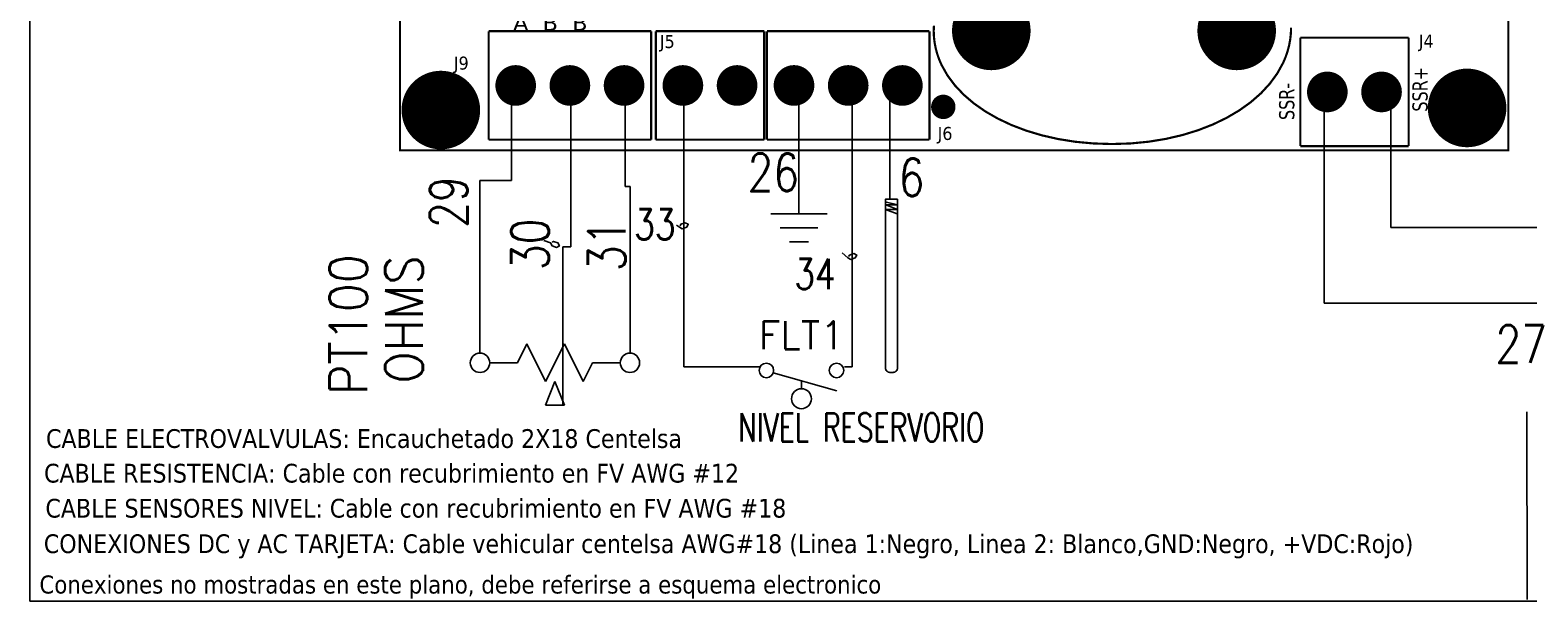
# Model space of a CAD drawing. Header units: millimetres. Extents: x 123.5 to 144.3, y 105.4 to 121.6.
# Drawn here: x 123.51 to 133.46, y 105.41 to 109.2 of the extents above; entities that cross this region are included whole.
import ezdxf
from ezdxf.enums import TextEntityAlignment as Align

# ---------------------------------------------------------------- set-up
doc = ezdxf.new("R2010")
doc.units = ezdxf.units.MM
for name, color, linetype in [('DESC', 250, 'Continuous'), ('MISC', 7, 'Continuous'), ('SYMS', 7, 'Continuous'), ('TAGS', 250, 'Continuous'), ('WIREFIXED', 7, 'Continuous'), ('WIRES', 7, 'Continuous')]:
    doc.layers.add(name, color=color, linetype=linetype)
doc.layers.add('WIRENO', color=7, linetype='Continuous', true_color=0x000000)
doc.styles.add('SLDTEXTSTYLE0', font='tahoma.ttf')
doc.styles.get("Standard").update_dxf_attribs({"font": 'tahoma.ttf'})
doc.styles.add('WD', font='romans.shx')

# ---------------------------------------------------------------- blocks, each defined once
blk = doc.blocks.new('EPAD')
at = {"const_width": 0.5}
blk.add_lwpolyline([(-0.25, 0, 1), (0.25, 0, 1)], format="xyb", close=True, dxfattribs=at)
blk = doc.blocks.new('card')
at = {"const_width": 0.012}
for points in [[(107.5319, 110.444), (113.6676, 110.444), (113.6676, 116.3461), (107.5319, 116.3461), (107.5319, 110.444)], [(107.5319, 110.444), (113.6676, 110.444), (113.6676, 116.3461), (107.5319, 116.3461), (107.5319, 110.444)], [(107.5319, 110.444), (113.6676, 110.444), (113.6676, 116.3461), (107.5319, 116.3461), (107.5319, 110.444)], [(110.4881, 111.134), (110.4868, 111.1047), (110.488, 111.0719), (110.4918, 111.0396), (110.4979, 111.0079), (110.5064, 110.9767), (110.5172, 110.9461), (110.5303, 110.9162), (110.5629, 110.8583), (110.6038, 110.8035), (110.6526, 110.7519), (110.7087, 110.7038), (110.7719, 110.6596), (110.8415, 110.6196), (110.9172, 110.5839), (110.9985, 110.553), (111.0849, 110.527), (111.176, 110.5063), (111.2714, 110.4911), (111.3705, 110.4819), (111.473, 110.4787), (111.5761, 110.4819), (111.6759, 110.4915), (111.7718, 110.5071), (111.8635, 110.5284), (111.9504, 110.5551), (112.0322, 110.5869), (112.1083, 110.6236), (112.1783, 110.6648), (112.2419, 110.7102), (112.2984, 110.7596), (112.3474, 110.8127), (112.3886, 110.8691), (112.4214, 110.9285), (112.4345, 110.9593), (112.4454, 110.9908), (112.4539, 111.0228), (112.4601, 111.0555), (112.4639, 111.0887), (112.4651, 111.1224)], [(110.4881, 111.134), (110.4868, 111.1047), (110.488, 111.0719), (110.4918, 111.0396), (110.4979, 111.0079), (110.5064, 110.9767), (110.5172, 110.9461), (110.5303, 110.9162), (110.5629, 110.8583), (110.6038, 110.8035), (110.6526, 110.7519), (110.7087, 110.7038), (110.7719, 110.6596), (110.8415, 110.6196), (110.9172, 110.5839), (110.9985, 110.553), (111.0849, 110.527), (111.176, 110.5063), (111.2714, 110.4911), (111.3705, 110.4819), (111.473, 110.4787), (111.5761, 110.4819), (111.6759, 110.4915), (111.7718, 110.5071), (111.8635, 110.5284), (111.9504, 110.5551), (112.0322, 110.5869), (112.1083, 110.6236), (112.1783, 110.6648), (112.2419, 110.7102), (112.2984, 110.7596), (112.3474, 110.8127), (112.3886, 110.8691), (112.4214, 110.9285), (112.4345, 110.9593), (112.4454, 110.9908), (112.4539, 111.0228), (112.4601, 111.0555), (112.4639, 111.0887), (112.4651, 111.1224)], [(110.4881, 111.134), (110.4868, 111.1047), (110.488, 111.0719), (110.4918, 111.0396), (110.4979, 111.0079), (110.5064, 110.9767), (110.5172, 110.9461), (110.5303, 110.9162), (110.5629, 110.8583), (110.6038, 110.8035), (110.6526, 110.7519), (110.7087, 110.7038), (110.7719, 110.6596), (110.8415, 110.6196), (110.9172, 110.5839), (110.9985, 110.553), (111.0849, 110.527), (111.176, 110.5063), (111.2714, 110.4911), (111.3705, 110.4819), (111.473, 110.4787), (111.5761, 110.4819), (111.6759, 110.4915), (111.7718, 110.5071), (111.8635, 110.5284), (111.9504, 110.5551), (112.0322, 110.5869), (112.1083, 110.6236), (112.1783, 110.6648), (112.2419, 110.7102), (112.2984, 110.7596), (112.3474, 110.8127), (112.3886, 110.8691), (112.4214, 110.9285), (112.4345, 110.9593), (112.4454, 110.9908), (112.4539, 111.0228), (112.4601, 111.0555), (112.4639, 111.0887), (112.4651, 111.1224)], [(108.0227, 111.1028), (108.0227, 110.5028)], [(108.9227, 111.1028), (108.0227, 111.1028)], [(108.0227, 111.1028), (108.0227, 110.5028)], [(108.9227, 111.1028), (108.0227, 111.1028)], [(108.0227, 111.1028), (108.0227, 110.5028)], [(108.9227, 111.1028), (108.0227, 111.1028)], [(108.9227, 111.1028), (108.9227, 110.5028)], [(108.9227, 111.1028), (108.9227, 110.5028)], [(108.9227, 111.1028), (108.9227, 110.5028)], [(108.9483, 110.5028), (108.9483, 111.1028)], [(109.5483, 111.1028), (108.9483, 111.1028)], [(108.9483, 110.5028), (108.9483, 111.1028)], [(109.5483, 111.1028), (108.9483, 111.1028)], [(108.9483, 110.5028), (108.9483, 111.1028)], [(109.5483, 111.1028), (108.9483, 111.1028)], [(109.5483, 110.5028), (109.5483, 111.1028)], [(109.5483, 110.5028), (109.5483, 111.1028)], [(109.5483, 110.5028), (109.5483, 111.1028)], [(109.5634, 110.5028), (109.5634, 111.1028)], [(110.4634, 111.1028), (109.5634, 111.1028)], [(109.5634, 110.5028), (109.5634, 111.1028)], [(110.4634, 111.1028), (109.5634, 111.1028)], [(109.5634, 110.5028), (109.5634, 111.1028)], [(110.4634, 111.1028), (109.5634, 111.1028)], [(110.4634, 110.5028), (110.4634, 111.1028)], [(110.4634, 110.5028), (110.4634, 111.1028)], [(110.4634, 110.5028), (110.4634, 111.1028)], [(112.5159, 110.467), (112.5159, 111.067)], [(113.1159, 111.067), (112.5159, 111.067)], [(112.5159, 110.467), (112.5159, 111.067)], [(113.1159, 111.067), (112.5159, 111.067)], [(112.5159, 110.467), (112.5159, 111.067)], [(113.1159, 111.067), (112.5159, 111.067)], [(113.1159, 110.467), (113.1159, 111.067)], [(113.1159, 110.467), (113.1159, 111.067)], [(113.1159, 110.467), (113.1159, 111.067)], [(108.0227, 110.5028), (108.9227, 110.5028)], [(108.0227, 110.5028), (108.9227, 110.5028)], [(108.0227, 110.5028), (108.9227, 110.5028)], [(109.5483, 110.5028), (108.9483, 110.5028)], [(109.5483, 110.5028), (108.9483, 110.5028)], [(109.5483, 110.5028), (108.9483, 110.5028)], [(109.5634, 110.5028), (110.4634, 110.5028)], [(109.5634, 110.5028), (110.4634, 110.5028)], [(109.5634, 110.5028), (110.4634, 110.5028)], [(113.1159, 110.467), (112.5159, 110.467)], [(113.1159, 110.467), (112.5159, 110.467)], [(113.1159, 110.467), (112.5159, 110.467)]]:
    blk.add_lwpolyline(points, dxfattribs=at)
at = {"zscale": 1.5}
for p, xscale, yscale in [((110.8057, 111.1047), 0.4349999999999999, 0.4349999999999999), ((112.164, 111.1047), 0.4349999999999999, 0.4349999999999999), ((107.7584, 110.6666), 0.4349999999999999, 0.4349999999999999), ((108.1727, 110.8028), 0.225, 0.225), ((108.4727, 110.8028), 0.225, 0.225), ((108.7727, 110.8028), 0.225, 0.225), ((109.0983, 110.8028), 0.225, 0.225), ((109.3983, 110.8028), 0.225, 0.225), ((109.7134, 110.8028), 0.225, 0.225), ((110.0134, 110.8028), 0.225, 0.225), ((110.3134, 110.8028), 0.225, 0.225), ((112.6659, 110.767), 0.225, 0.225), ((112.9659, 110.767), 0.225, 0.225), ((113.4395, 110.6784), 0.4349999999999999, 0.4349999999999999), ((110.5399, 110.6843), 0.135, 0.135)]:
    blk.add_blockref('EPAD', p, dxfattribs=dict(at, xscale=xscale, yscale=yscale))
for s, height, width, p in [("A  B  B'", 0.084, 1.25, (108.1583, 111.1064)), ("A  B  B'", 0.084, 1.25, (108.1583, 111.1064)), ("A  B  B'", 0.084, 1.25, (108.1583, 111.1064)), ('J5', 0.072, 1.041667, (108.9708, 111.0098)), ('J5', 0.072, 1.041667, (108.9708, 111.0098)), ('J5', 0.072, 1.041667, (108.9708, 111.0098)), ('J4', 0.072, 1.041667, (113.172, 111.0119)), ('J4', 0.072, 1.041667, (113.172, 111.0119)), ('J4', 0.072, 1.041667, (113.172, 111.0119)), ('J9', 0.072, 1.041667, (107.8302, 110.8905)), ('J9', 0.072, 1.041667, (107.8302, 110.8905)), ('J9', 0.072, 1.041667, (107.8302, 110.8905)), ('J6', 0.072, 1.041667, (110.5084, 110.5013)), ('J6', 0.072, 1.041667, (110.5084, 110.5013)), ('J6', 0.072, 1.041667, (110.5084, 110.5013))]:
    blk.add_text(s, height=height, dxfattribs=dict(width=width)).set_placement(p)
at = {"width": 0.892857}
for s, p in [('SSR+', (113.2208, 110.6579)), ('SSR+', (113.2208, 110.6579)), ('SSR+', (113.2208, 110.6579)), ('SSR-', (112.4828, 110.6114)), ('SSR-', (112.4828, 110.6114)), ('SSR-', (112.4828, 110.6114))]:
    blk.add_text(s, height=0.084, rotation=90, dxfattribs=at).set_placement(p)
blk = doc.blocks.new('VVR1TZR')
for p, q in [((0, 0.125), (0, 0.2168)), ((0.0625, 0.0938), (0, 0.125)), ((-0.0625, 0.0312), (0.0625, 0.0938)), ((-0.1406, -0.0312), (-0.1406, 0.0312)), ((-0.1406, 0.0312), (-0.0625, 0)), ((-0.0625, 0), (-0.1406, -0.0312)), ((0.0625, -0.0312), (-0.0625, 0.0312)), ((-0.0625, -0.0938), (0.0625, -0.0312)), ((0, -0.125), (-0.0625, -0.0938)), ((0, -0.125), (0, -0.2168))]:
    blk.add_line(p, q)
for centre in [(0, 0.249), (0, -0.249)]:
    blk.add_circle(centre, 0.0322)
at = {"style": 'WD', "width": 0.7}
for tag, p in [('INST', (0.1562, 0.5599)), ('LOC', (0.1562, 0.3903))]:
    blk.add_attdef(tag, text='', height=0.125, dxfattribs=at).set_placement(p, align=Align.TOP_LEFT)
at = {"linetype": 'Continuous', "style": 'WD', "flags": 8}
for tag, p in [('TERM01', (-0.0625, 0.2812)), ('TERM03', (-0.0781, 0.0469))]:
    blk.add_attdef(tag, text='', height=0.125, dxfattribs=at).set_placement(p, align=Align.RIGHT)
at = {"color": 7, "style": 'WD', "flags": 1}
for tag, p in [('X4TERM01', (-0.0312, 0.25)), ('X2TERM01', (0, 0.2812)), ('X1TERM01', (0.0312, 0.25)), ('X4TERM03', (-0.1406, 0)), ('X4TERM02', (-0.0312, -0.25)), ('X1TERM02', (0.0312, -0.25)), ('X8TERM02', (0, -0.2812))]:
    blk.add_attdef(tag, p, '', height=0.0125, dxfattribs=at)
at = {"style": 'WD'}
for tag, p, width in [('RATING1', (0.1562, 0.1091), 0.9), ('TAG1', (0.1531, -0.0472), 0.9), ('DESC1', (0.1562, -0.2034), 0.7), ('DESC2', (0.1562, -0.3597), 0.7)]:
    blk.add_attdef(tag, p, '', height=0.125, dxfattribs=dict(at, width=width))
at = {"style": 'WD', "flags": 9}
blk.add_attdef('FAMILY', text='', height=0.01, dxfattribs=at).set_placement((-0.2191, -0.0659), align=Align.CENTER)
at = {"linetype": 'Continuous', "style": 'WD', "flags": 9}
for tag, p in [('MFG', (-0.2211, -0.0986)), ('CAT', (-0.2211, -0.0835))]:
    blk.add_attdef(tag, text='', height=0.01, dxfattribs=at).set_placement(p, align=Align.MIDDLE)
blk.add_attdef('ASSYCODE', text='', height=0.01, dxfattribs=at).set_placement((-0.2188, -0.125), align=Align.CENTER)
at = {"linetype": 'Continuous', "style": 'WD', "flags": 8}
blk.add_attdef('TERM02', text='', height=0.125, dxfattribs=at).set_placement((-0.0625, -0.2812), align=Align.TOP_RIGHT)
blk = doc.blocks.new('WD_WNH')
at = {"linetype": 'Continuous', "style": 'WD', "width": 0.8}
blk.add_attdef('WIRENO', text='', height=0.125, dxfattribs=at).set_placement((0, 0.0625), align=Align.CENTER)
at = {"style": 'WD', "flags": 1}
for tag, p in [('W01USER', (0, 0.0781)), ('W02USER', (0, 0.0703)), ('W03USER', (0, 0.0625)), ('W04USER', (0, 0.0547)), ('W05USER', (0, 0.0469)), ('W06USER', (0, 0.0391)), ('W07USER', (0, 0.0312)), ('W08USER', (0, 0.0234)), ('W09USER', (0, 0.0156)), ('W10USER', (0, 0.0078))]:
    blk.add_attdef(tag, text='', height=0.005, dxfattribs=at).set_placement(p, align=Align.CENTER)
blk = doc.blocks.new('WD_WNV')
at = {"linetype": 'Continuous', "style": 'WD', "width": 0.8}
blk.add_attdef('WIRENO', text='', height=0.125, dxfattribs=at).set_placement((-0.05, 0), align=Align.MIDDLE_RIGHT)
at = {"style": 'WD', "flags": 1}
for tag, p in [('W01USER', (-0.0625, 0.0938)), ('W02USER', (-0.0625, 0.0859)), ('W03USER', (-0.0625, 0.0781)), ('W04USER', (-0.0625, 0.0703)), ('W05USER', (-0.0625, 0.0625)), ('W06USER', (-0.0625, 0.0547)), ('W07USER', (-0.0625, 0.0469)), ('W08USER', (-0.0625, 0.0391)), ('W09USER', (-0.0625, 0.0312)), ('W10USER', (-0.0625, 0.0234))]:
    blk.add_attdef(tag, text='', height=0.005, dxfattribs=at).set_placement(p, align=Align.CENTER)
blk = doc.blocks.new('VGND2')
for p, q in [((0.09375, 0), (-0.09375, 0)), ((-0.0625, -0.046875), (0.0625, -0.046875)), ((-0.03125, -0.09375), (0.03125, -0.09375))]:
    blk.add_line(p, q)
at = {"style": 'WD', "flags": 1}
blk.add_attdef('X2TERM01', (0, 0), '', height=0.01, dxfattribs=at)
blk = doc.blocks.new('Nivel')
at = {"layer": 'WIRENO'}
for p, q in [((103.38, 60.01), (103.74, 61.39)), ((103.74, 61.39), (103.74, 60.1)), ((103.74, 60.1), (104.25, 61.39)), ((104.25, 61.39), (104.25, 60.07)), ((104.25, 60.07), (104.74, 61.36))]:
    blk.add_line(p, q, dxfattribs=at)
blk.add_lwpolyline([(103.12, 61.39), (121.77, 61.39, -0.414214), (122.27, 60.89), (122.27, 60.54, -0.414214), (121.77, 60.04), (103.12, 60.04)], format="xyb", close=True, dxfattribs=at)
blk = doc.blocks.new('HFL11')
at = {"linetype": 'Continuous'}
blk.add_line((-0.1248, -0.0103), (0.157, -0.0908), dxfattribs=at)
blk.add_line((0, -0.046), (0, -0.08))
for centre, radius in [((-0.1553, 0), 0.0322), ((0.1553, 0), 0.0322), ((0, -0.125), 0.0442)]:
    blk.add_circle(centre, radius)
at = {"style": 'WD', "width": 0.7}
for tag, p in [('INST', (0, 0.7321)), ('LOC', (0, 0.5625)), ('DESC1', (0, 0.4062)), ('DESC2', (0, 0.25)), ('XREF', (0, -0.3319)), ('WDTAGALT', (0, -0.5))]:
    blk.add_attdef(tag, text='', height=0.125, dxfattribs=at).set_placement(p, align=Align.CENTER)
at = {"style": 'WD'}
blk.add_attdef('TAG1', text='', height=0.125, dxfattribs=at).set_placement((0, 0.0938), align=Align.CENTER)
for tag, p, height, flags in [('X4TERM01', (-0.1875, 0), 0.0125, 1), ('CONTACT', (0.0376, 0.0204), 0.01, 1), ('FAMILY', (0.0376, 0.0371), 0.01, 9), ('X1TERM02', (0.1875, 0), 0.0125, 1)]:
    blk.add_attdef(tag, p, '', height=height, dxfattribs=dict(at, flags=flags))
for tag, p in [('X2LINK', (0, 0.0312)), ('X8LINK', (0, -0.2188))]:
    blk.add_attdef(tag, p, '', height=0.01, dxfattribs=at)
at = {"linetype": 'Continuous', "style": 'WD', "flags": 9}
for tag, p in [('CAT', (0.0626, -0.0071)), ('ASSYCODE', (0.0631, -0.0495)), ('MFG', (0.0626, -0.0266))]:
    blk.add_attdef(tag, text='', height=0.01, dxfattribs=at).set_placement(p, align=Align.CENTER)
at = {"linetype": 'Continuous', "style": 'WD', "flags": 8}
blk.add_attdef('TERM01', text='', height=0.125, dxfattribs=at).set_placement((-0.25, -0.0314), align=Align.TOP_RIGHT)
blk.add_attdef('TERM02', text='', height=0.125, dxfattribs=at).set_placement((0.25, -0.0314), align=Align.TOP_LEFT)
at = {"style": 'WD', "width": 0.7}
blk.add_attdef('RATING1', (0.2493, -0.3058), '', height=0.125, dxfattribs=at)

msp = doc.modelspace()

# ---------------------------------------------------------------- linework, layer by layer
at = {"color": 7, "linetype": 'Continuous'}
for p, q in [((123.5055, 121.5905), (123.5055, 105.4055)), ((123.5055, 105.4055), (144.2555, 105.4055))]:
    msp.add_line(p, q, dxfattribs=at)
at = {"layer": 'DESC'}
msp.add_line((133.4525, 105.4155), (133.4485, 106.6611), dxfattribs=at)
at = {"layer": 'WIREFIXED'}
msp.add_lwpolyline([(126.9183, 107.7984), (126.9637, 107.7833), (126.9735, 107.7635), (127.0032, 107.7536), (127.0229, 107.7635), (127.0131, 107.7833), (126.9834, 107.7932), (126.9736, 107.7882)], dxfattribs=at)
at = {"layer": 'WIRENO'}
for points in [[(127.8, 107.9), (127.8196, 107.8873), (127.8392, 107.8774), (127.8687, 107.8872), (127.8785, 107.9069), (127.8588, 107.9167), (127.8294, 107.9069), (127.8245, 107.8971)], [(128.9, 107.7167), (128.9388, 107.683), (128.9585, 107.6732), (128.9879, 107.683), (128.9978, 107.7027), (128.9781, 107.7125), (128.9487, 107.7027), (128.9437, 107.6929)]]:
    msp.add_lwpolyline(points, dxfattribs=at)
at = {"layer": 'WIRES'}
for p, q in [((126.7052, 108.83), (126.7052, 108.197)), ((127.0985, 107.7562), (127.0985, 108.8064)), ((127.4604, 108.1579), (127.4604, 108.8222)), ((127.8492, 106.9596), (127.8492, 108.8347)), ((128.6141, 107.9772), (128.6141, 108.8146)), ((128.9685, 108.793), (128.9685, 106.9596)), ((129.2172, 108.0773), (129.2172, 108.8215)), ((132.1023, 108.7855), (132.1023, 107.3831)), ((132.5461, 107.8862), (132.5461, 108.7475)), ((126.4933, 107.0496), (126.4933, 108.197)), ((126.7052, 108.197), (126.4933, 108.197)), ((127.4933, 108.1579), (127.4604, 108.1579)), ((127.4933, 107.0496), (127.4933, 108.1579)), ((133.5237, 107.8862), (132.5461, 107.8862)), ((127.0459, 106.7059), (127.0459, 107.7562)), ((127.0459, 107.7562), (127.0985, 107.7562)), ((132.1023, 107.3831), (133.2556, 107.3831)), ((133.2556, 107.3831), (134.012, 107.3831)), ((128.3538, 106.9596), (127.8492, 106.9596)), ((128.9685, 106.9596), (128.9163, 106.9596)), ((126.9933, 106.7059), (127.0459, 106.7059))]:
    msp.add_line(p, q, dxfattribs=at)

# ---------------------------------------------------------------- block references
at = {"layer": 'DESC', "xscale": 1.2, "yscale": 1.2, "zscale": 1.2}
msp.add_blockref('card', (-3.075, -24.1348), dxfattribs=at)
at = {"layer": 'SYMS', "xscale": 2, "yscale": 2, "zscale": 2}
msp.add_blockref('VGND2', (128.6141, 107.9772), dxfattribs=at)
at = {"layer": 'SYMS'}
ref = msp.add_blockref('VVR1TZR', (126.9933, 106.9871), dxfattribs=dict(at, xscale=2, yscale=2, zscale=2, rotation=90))
ref.add_attrib('RATING1', 'OHMS', (126.116, 106.8505), dxfattribs={"layer": 'MISC', "height": 0.25, "rotation": 90, "style": 'WD', "width": 0.9})
ref.add_attrib('TAG1', 'PT100', (125.7456, 106.7725), dxfattribs={"layer": 'TAGS', "height": 0.25, "rotation": 90, "style": 'WD', "width": 0.9})
ref = msp.add_blockref('HFL11', (128.6305, 106.9364), dxfattribs=dict(at, xscale=1.5, yscale=1.5, zscale=1.5))
ref.add_attrib('DESC1', 'NIVEL RESERVORIO', dxfattribs={"layer": 'DESC', "height": 0.1875, "style": 'WD', "width": 0.7}).set_placement((129.0277, 106.4645), align=Align.CENTER)
ref.add_attrib('TAG1', 'FLT1', dxfattribs={"layer": 'TAGS', "height": 0.1875, "style": 'WD'}).set_placement((128.6305, 107.0771), align=Align.CENTER)
at = {"layer": 'WIREFIXED'}
ref = msp.add_blockref('WD_WNV', (128.6141, 108.3959), dxfattribs=dict(at, xscale=2, yscale=2, zscale=2))
ref.add_attrib('WIRENOF', '26', dxfattribs={"linetype": 'Continuous', "height": 0.25, "style": 'WD', "width": 0.8}).set_placement((128.6151, 108.2507), align=Align.MIDDLE_RIGHT)
ref = msp.add_blockref('WD_WNH', (129.3384, 107.822), dxfattribs=dict(at, xscale=2, yscale=2, zscale=2))
ref.add_attrib('WIRENOF', '6', dxfattribs={"linetype": 'Continuous', "height": 0.25, "style": 'WD', "width": 0.8}).set_placement((129.3621, 108.0182), align=Align.BOTTOM_CENTER)
ref = msp.add_blockref('WD_WNH', (126.6822, 108.0306), dxfattribs=dict(at, xscale=2, yscale=2, zscale=2, rotation=90))
ref.add_attrib('WIRENOF', '29', dxfattribs={"linetype": 'Continuous', "height": 0.25, "rotation": 90, "style": 'WD', "width": 0.8}).set_placement((126.4861, 108.0543), align=Align.BOTTOM_CENTER)
ref = msp.add_blockref('WD_WNH', (126.9933, 107.7734), dxfattribs=dict(at, xscale=2, yscale=2, zscale=2, rotation=90))
ref.add_attrib('WIRENOF', '30', dxfattribs={"linetype": 'Continuous', "height": 0.25, "rotation": 90, "style": 'WD', "width": 0.8}).set_placement((127.0282, 107.7739), align=Align.BOTTOM_CENTER)
ref = msp.add_blockref('WD_WNV', (127.37, 108.1579), dxfattribs=dict(at, xscale=2, yscale=2, zscale=2, rotation=90))
ref.add_attrib('WIRENOF', '31', dxfattribs={"linetype": 'Continuous', "height": 0.25, "rotation": 90, "style": 'WD', "width": 0.8}).set_placement((127.3372, 107.9382), align=Align.MIDDLE_RIGHT)
ref = msp.add_blockref('WD_WNH', (134.0318, 107.1687), dxfattribs=dict(at, xscale=2, yscale=2, zscale=2))
ref.add_attrib('WIRENOF', '27', dxfattribs={"linetype": 'Continuous', "height": 0.25, "style": 'WD', "width": 0.8}).set_placement((133.4122, 106.9113), align=Align.BOTTOM_CENTER)
at = {"layer": 'WIRENO'}
ref = msp.add_blockref('WD_WNV', (127.8492, 107.8971), dxfattribs=at)
ref.add_attrib('WIRENO', '33', dxfattribs={"linetype": 'Continuous', "height": 0.2, "style": 'WD', "width": 0.8}).set_placement((127.7938, 107.9061), align=Align.MIDDLE_RIGHT)
at = {"layer": 'WIRENO', "xscale": 0.06, "yscale": 0.06, "zscale": 0.06, "rotation": 270}
msp.add_blockref('Nivel', (125.5856, 114.2597), dxfattribs=at)
at = {"layer": 'WIRENO'}
ref = msp.add_blockref('WD_WNV', (128.9685, 107.6929), dxfattribs=at)
ref.add_attrib('WIRENO', '34', dxfattribs={"linetype": 'Continuous', "height": 0.2, "style": 'WD', "width": 0.8}).set_placement((128.8579, 107.5771), align=Align.MIDDLE_RIGHT)

# ---------------------------------------------------------------- texts
at = {"color": 7, "linetype": 'Continuous', "lineweight": 0, "char_height": 0.1245, "attachment_point": 1, "style": 'SLDTEXTSTYLE0'}
for s, insert in [('CABLE ELECTROVALVULAS: Encauchetado 2X18 Centelsa', (123.612, 106.5466)), ('CABLE RESISTENCIA: Cable con recubrimiento en FV AWG #12', (123.5991, 106.3165)), ('CABLE SENSORES NIVEL: Cable con recubrimiento en FV AWG #18', (123.6083, 106.0839)), ('CONEXIONES DC y AC TARJETA: Cable vehicular centelsa AWG#18 (Linea 1:Negro, Linea 2: Blanco,GND:Negro, +VDC:Rojo)', (123.5975, 105.8482))]:
    msp.add_mtext(s, dxfattribs=dict(at, insert=insert))
at = {"insert": (123.5684, 105.5753), "char_height": 0.12, "attachment_point": 1}
msp.add_mtext_dynamic_manual_height_columns('Conexiones no mostradas en este plano, debe referirse a esquema electronico', width=9.456212, gutter_width=0.05, heights=[0], dxfattribs=at)

doc.saveas('drawing.dxf')
